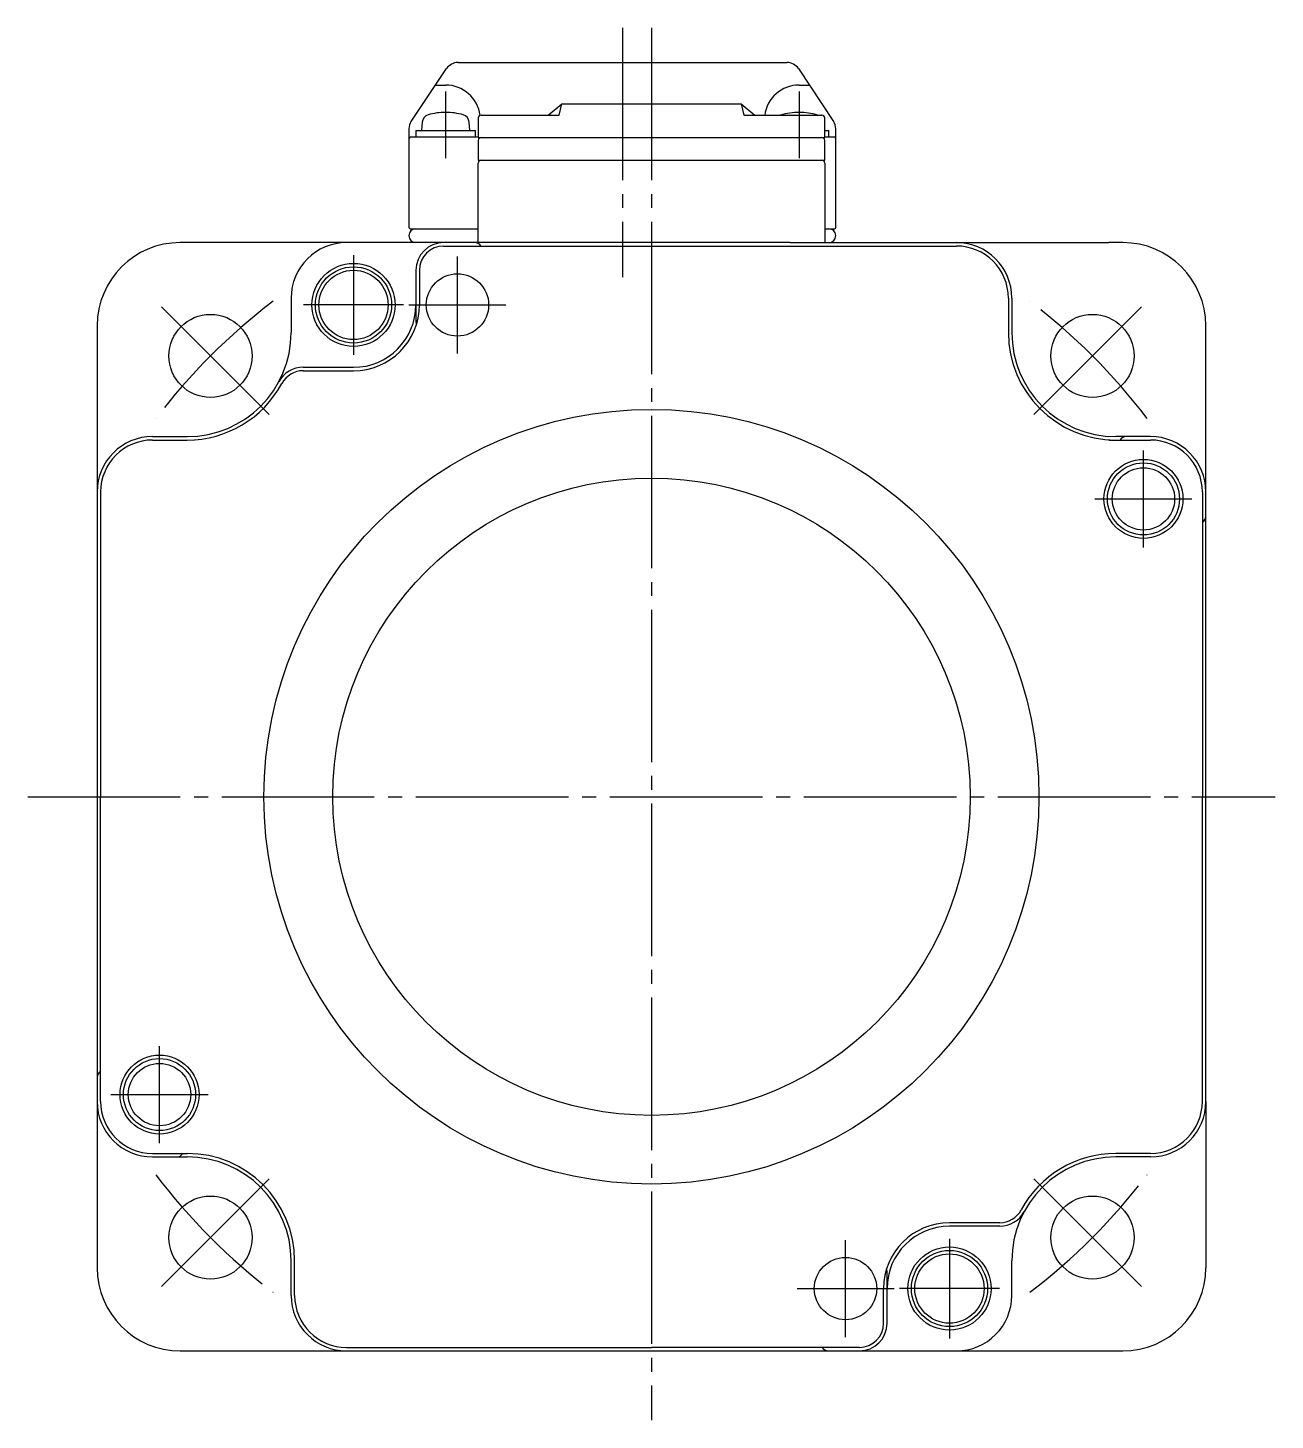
# Model space of a CAD drawing. Extents: x -232 to 225, y -175 to 119.
# Drawn here: x -232 to -142, y -65 to 35.5 of the extents above; entities that cross this region are included whole.
import ezdxf

# ---------------------------------------------------------------- set-up
doc = ezdxf.new("R2010")
doc.units = 0
doc.linetypes.add('DASH_CENTER', pattern=[14, 11, -1, 1, -1])
doc.layers.get('0').update_dxf_attribs({"linetype": 'CONTINUOUS'})

msp = doc.modelspace()

# ---------------------------------------------------------------- linework, layer by layer
at = {"color": 1, "linetype": 'DASH_CENTER'}
for p, q in [((-189.1, 35.5), (-189.1, 17.5)), ((-187, 35.5), (-187, -65)), ((-201.85, 26.1), (-201.85, 30.9)), ((-176.35, 30.9), (-176.35, 26.1)), ((-208.5, 19.1), (-208.5, 11.9)), ((-201, 12), (-201, 19)), ((-214.58, 7.58), (-223.06, 16.06)), ((-204.9, 15.5), (-212.1, 15.5)), ((-204.5, 15.5), (-197.5, 15.5)), ((-159.42, 7.58), (-150.94, 16.06)), ((-151.5, -2), (-151.5, 5)), ((-155, 1.5), (-148, 1.5)), ((-232, -20), (-142, -20)), ((-222.5, -45), (-222.5, -38)), ((-226, -41.5), (-219, -41.5)), ((-214.58, -47.58), (-223.06, -56.06)), ((-159.42, -47.58), (-150.94, -56.06)), ((-173, -59), (-173, -52)), ((-165.5, -51.9), (-165.5, -59.1)), ((-176.5, -55.5), (-169.5, -55.5)), ((-161.9, -55.5), (-169.1, -55.5))]:
    msp.add_line(p, q, dxfattribs=at)
at = {"color": 7, "linetype": 'CONTINUOUS'}
for p, q in [((-204.33, 28.75), (-201.8, 32.56)), ((-200.96, 33), (-199.35, 33)), ((-199.35, 33), (-189.1, 33)), ((-189.1, 33), (-178.85, 33)), ((-178.85, 33), (-177.23, 33)), ((-176.4, 32.56), (-173.87, 28.75)), ((-202.59, 31.37), (-201.85, 31.37)), ((-176.35, 31.37), (-175.61, 31.37)), ((-199.3, 29.2), (-193.67, 29.2)), ((-194.46, 29.2), (-193.46, 30.01)), ((-193.67, 29.2), (-193.46, 30.01)), ((-193.46, 30.01), (-180.54, 30.01)), ((-180.54, 30.01), (-180.33, 29.2)), ((-180.54, 30.01), (-179.54, 29.2)), ((-180.33, 29.2), (-174.7, 29.2)), ((-204.5, 28.2), (-204.5, 27.6)), ((-203.55, 28.69), (-203.6, 28.1)), ((-200.1, 28.1), (-200.15, 28.69)), ((-199.5, 29), (-199.5, 27.58)), ((-174.5, 27.58), (-174.5, 29)), ((-173.7, 27.6), (-173.7, 28.2)), ((-204.5, 27.6), (-204.5, 21.1)), ((-199.5, 27.6), (-204.4, 27.6)), ((-204, 28.1), (-204, 27.6)), ((-204, 28.1), (-201.85, 28.1)), ((-201.85, 28.1), (-199.7, 28.1)), ((-199.7, 27.6), (-199.7, 28.1)), ((-199.5, 27.58), (-174.5, 27.58)), ((-199.5, 27.38), (-199.5, 25.94)), ((-174.5, 28.1), (-174.2, 28.1)), ((-173.8, 27.6), (-174.5, 27.6)), ((-174.5, 25.94), (-174.5, 27.38)), ((-174.2, 27.6), (-174.2, 28.1)), ((-173.7, 21.1), (-173.7, 27.6)), ((-199.5, 25.94), (-174.5, 25.94)), ((-199.5, 20), (-199.5, 25.74)), ((-174.5, 25.74), (-174.5, 20)), ((-204.4, 21), (-199.5, 21)), ((-174.5, 21), (-173.8, 21)), ((-209, 20), (-221, 20)), ((-177, 20), (-209, 20)), ((-202, 19.75), (-187, 19.75)), ((-187, 19.75), (-165, 19.75)), ((-177, 20), (-154, 20)), ((-153, 20), (-154, 20)), ((-204, 18), (-204, 14.25)), ((-203.75, 18), (-203.75, 15.5)), ((-213, 16), (-213, 13.5)), ((-161.25, 16), (-161.25, 13.5)), ((-161, 16), (-161, 13.5)), ((-227, 14), (-227, 2)), ((-147, 2), (-147, 14)), ((-212.13, 11), (-208.5, 11)), ((-212.13, 10.75), (-208.5, 10.75)), ((-223, 6), (-220.5, 6)), ((-223, 5.75), (-220.5, 5.75)), ((-154, 5.75), (-151, 5.75)), ((-151, 6), (-153.5, 6)), ((-227, 2), (-227, -42)), ((-227, 1.32), (-227, -54)), ((-226.75, 2), (-226.75, -20)), ((-147.25, 2), (-147.25, -20)), ((-147, -42), (-147, 2)), ((-226.75, -42), (-226.75, -20)), ((-147.25, -42), (-147.25, -20)), ((-147, -42), (-147, -54)), ((-223, -45.75), (-220.5, -45.75)), ((-223, -46), (-220.5, -46)), ((-151, -45.75), (-153.5, -45.75)), ((-151, -46), (-153.5, -46)), ((-161.87, -50.75), (-165.5, -50.75)), ((-161.87, -51), (-165.5, -51)), ((-213, -56), (-213, -53.5)), ((-212.75, -56), (-212.75, -53.5)), ((-170, -58), (-170, -54.25)), ((-161, -56), (-161, -53.5)), ((-170.25, -58), (-170.25, -55.5)), ((-221, -60), (-153, -60)), ((-209, -59.75), (-187, -59.75)), ((-209, -60), (-165, -60)), ((-172, -59.75), (-187, -59.75))]:
    msp.add_line(p, q, dxfattribs=at)
for centre, radius in [((-208.5, 15.5), 3), ((-208.5, 15.5), 2.75), ((-208.5, 15.5), 2.5), ((-201, 15.5), 2.25), ((-218.82, 11.82), 3), ((-155.18, 11.82), 3), ((-187, -20), 27.96), ((-151.5, 1.5), 2.85), ((-151.5, 1.5), 2.6), ((-151.5, 1.5), 2.25), ((-187, -20), 23), ((-222.5, -41.5), 2.85), ((-222.5, -41.5), 2.6), ((-222.5, -41.5), 2.25), ((-218.82, -51.82), 3), ((-155.18, -51.82), 3), ((-173, -55.5), 2.25), ((-165.5, -55.5), 3), ((-165.5, -55.5), 2.75), ((-165.5, -55.5), 2.5)]:
    msp.add_circle(centre, radius, dxfattribs=at)
for centre, radius, start, end in [((-200.96, 32), 1, 90, 146.3099), ((-177.23, 32), 1, 33.6901, 90), ((-201.85, 28.87), 2.5, 7.226, 90), ((-176.35, 28.87), 2.5, 90, 172.774), ((-202.95, 28.64), 0.6, 106.3877, 175), ((-201.85, 24.9), 4.5, 90, 106.3877), ((-201.85, 24.9), 4.5, 73.6123, 90), ((-200.75, 28.64), 0.6, 5, 73.6123), ((-199.3, 29), 0.2, 90, 180), ((-176.35, 24.9), 4.5, 90, 107.3265), ((-176.35, 24.9), 4.5, 72.6735, 90), ((-174.7, 29), 0.2, 0, 90), ((-203.5, 28.2), 1, 146.3099, 180), ((-174.7, 28.2), 1, 0, 33.6901), ((-204.4, 27.5), 0.1, 90, 180), ((-199.3, 27.38), 0.2, 90, 180), ((-174.7, 27.38), 0.2, 0, 90), ((-173.8, 27.5), 0.1, 0, 90), ((-199.3, 25.74), 0.2, 90, 180), ((-174.7, 25.74), 0.2, 0, 90), ((-204.4, 21.1), 0.1, 180, 270), ((-204, 20.5), 0.5, 90, 270), ((-174.2, 20.5), 0.5, 270, 90), ((-173.8, 21.1), 0.1, 270, 0), ((-221, 14), 6, 90, 180), ((-209, 16), 4, 90, 180), ((-202, 18), 2, 90, 180), ((-202, 18), 1.75, 90, 180), ((-199.75, 19.5), 0.5, 30, 90), ((-165, 16), 4, 0, 90), ((-165, 16), 3.75, 0, 90), ((-153, 14), 6, 0, 90), ((-208.5, 15.5), 4.5, 270, 0), ((-208.5, 15.5), 4.75, 270, 0), ((-203.5, 14.25), 0.5, 180, 200.4137), ((-220.5, 13.5), 7.5, 270, 0), ((-153.5, 13.5), 7.75, 180, 270), ((-153.5, 13.5), 7.5, 180, 270), ((-212.13, 9), 2, 90, 151.7263), ((-212.13, 9), 1.75, 90, 151.7263), ((-220.5, 13.5), 7.75, 270, 331.7263), ((-223, 2), 4, 90, 180), ((-223, 2), 3.75, 90, 180), ((-152.75, 5.5), 0.5, 90, 150), ((-151, 2), 4, 0, 90), ((-151, 2), 3.75, 0, 90), ((-147.5, 0.25), 0.5, 300, 0), ((-226.5, -40.25), 0.5, 120, 180), ((-223, -42), 4, 180, 270), ((-223, -42), 3.75, 180, 270), ((-151, -42), 4, 270, 0), ((-151, -42), 3.75, 270, 0), ((-221.25, -45.5), 0.5, 270, 329.1166), ((-220.5, -53.5), 7.75, 0, 90), ((-220.5, -53.5), 7.5, 0, 90), ((-153.5, -53.5), 7.5, 90, 180), ((-153.5, -53.5), 7.75, 90, 151.7268), ((-161.87, -49), 1.75, 270, 331.7285), ((-161.87, -49), 2, 270, 331.7263), ((-165.5, -55.5), 4.75, 90, 180), ((-165.5, -55.5), 4.5, 90, 180), ((-221, -54), 6, 180, 270), ((-170.5, -54.25), 0.5, 0, 20.4137), ((-153, -54), 6, 270, 0), ((-209, -56), 4, 180, 270), ((-209, -56), 3.75, 180, 270), ((-165, -56), 4, 270, 0), ((-172, -58), 2, 270, 0), ((-172, -58), 1.75, 270, 0), ((-174.25, -59.5), 0.5, 210, 270)]:
    msp.add_arc(centre, radius, start, end, dxfattribs=at)
at = {"color": 1, "linetype": 'DASH_CENTER'}
for start, end in [(127.3549, 142.6451), (37.3549, 52.6451), (217.3549, 232.6451), (307.3549, 322.6451)]:
    msp.add_arc((-187, -20), 45, start, end, dxfattribs=at)

doc.saveas('drawing.dxf')
